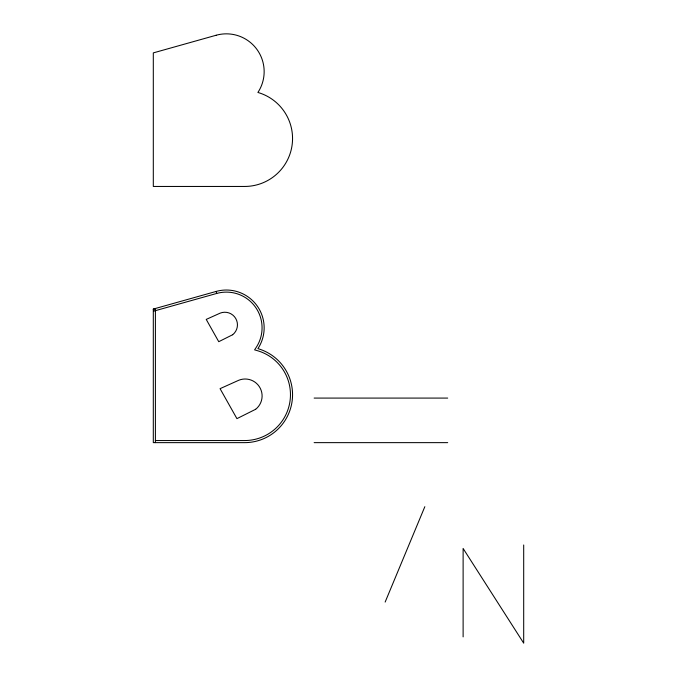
<?xml version="1.0" encoding="UTF-8"?>
<svg xmlns="http://www.w3.org/2000/svg" width="677" height="677" viewBox="0 0 677 677"><rect width="100%" height="100%" fill="white"/><g stroke="black" fill="none" stroke-linecap="round" stroke-linejoin="round"><path stroke-width="1.02" d="M385.145 602.073L424.834 506.692M216.149 291.432L153.307 309.076L153.307 442.64L244.752 442.64A47.94 47.94 0 0 0 257.903 348.638A37.794 37.794 0 0 0 216.149 291.432L216.708 293.446A35.703 35.703 0 0 1 256.16 347.487L254.594 349.857L257.319 350.644A45.85 45.85 0 0 1 244.752 440.549L155.397 440.549M216.708 293.446L153.874 311.09L153.307 309.076L155.397 309.076L155.397 442.64M314.136 398.084L447.7 398.084M314.136 442.64L447.7 442.64M523.693 544.985L523.693 643.15L463.119 548.463L463.119 636.888M232.676 334.726L218.747 341.69L206.223 319.409L220.143 313.146A12.609 12.609 0 0 1 232.676 334.726M255.661 409.272L236.925 418.64L220.067 388.666L238.803 380.237A16.959 16.959 0 0 1 255.661 409.272M216.149 35.246L153.307 52.891L153.307 186.454L244.752 186.454A47.94 47.94 0 0 0 257.903 92.453A37.794 37.794 0 0 0 216.149 35.246"/></g></svg>
